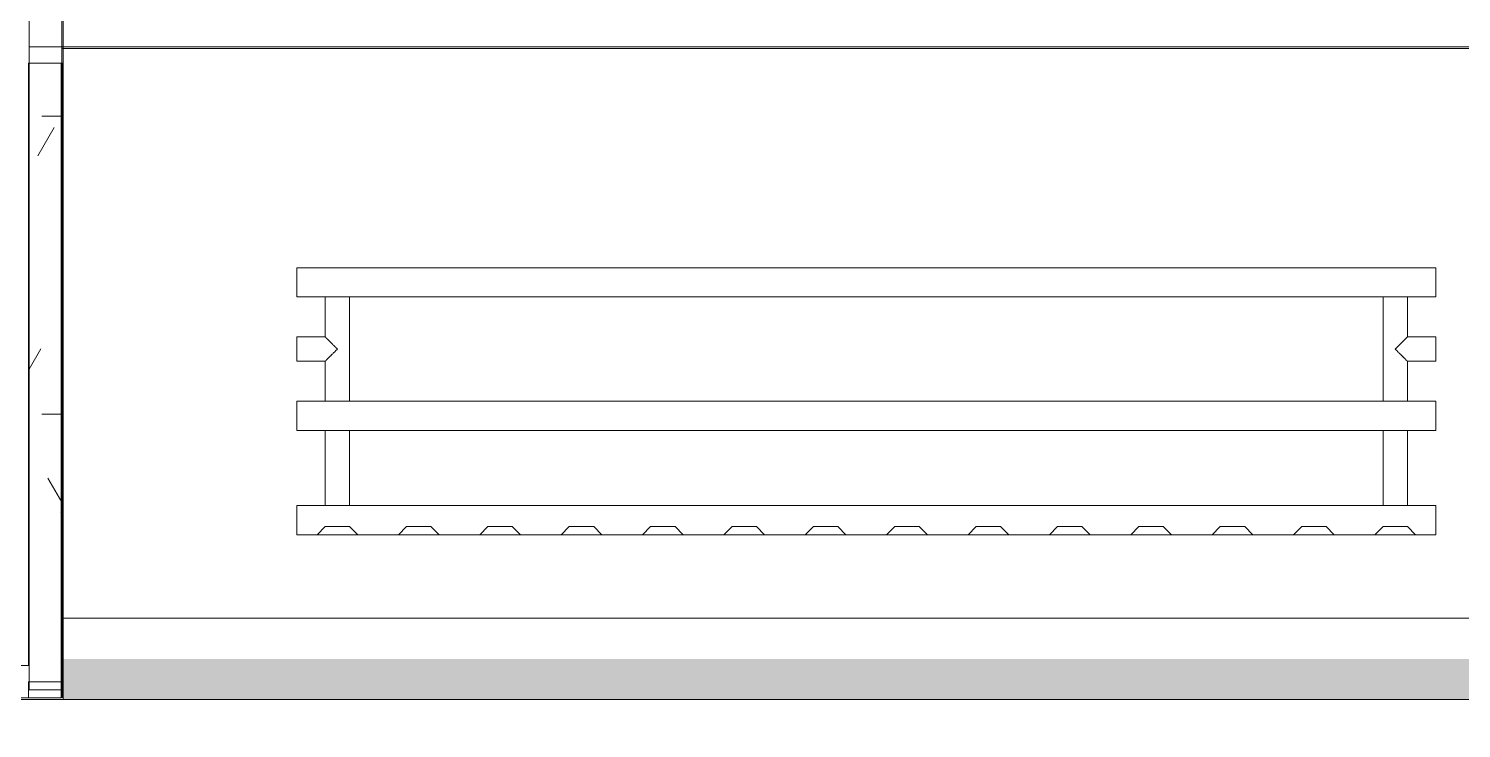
# Model space of a CAD drawing. Header units: millimetres. Extents: x -164500 to 426394, y -23753 to 102118.
# Drawn here: x 197532 to 198412, y 101001 to 101430 of the extents above; entities that cross this region are included whole.
import ezdxf

# ---------------------------------------------------------------- set-up
doc = ezdxf.new("R2010")
doc.units = ezdxf.units.MM
doc.layers.add('A-AREA-PATT-2', color=7, linetype='Continuous', lineweight=5, true_color=0xcde0ef, transparency=1)
doc.layers.add('A-FLOR-1', color=7, linetype='Continuous', lineweight=9, true_color=0xeef6ff, transparency=0.5)
for name, color, linetype, lineweight, true_color in [('A-WALL-1', 9, 'Continuous', 5, 0x808080), ('A-WALL-FNSH-1', 9, 'Continuous', 5, 0x808080), ('M-EQPM-1', 7, 'Continuous', 9, 0xb2b2b2)]:
    doc.layers.add(name, color=color, linetype=linetype, lineweight=lineweight, true_color=true_color)
doc.layers.add('I-WALL', color=7, linetype='Continuous', lineweight=5)

# ---------------------------------------------------------------- blocks, each defined once
blk = doc.blocks.new('radiator_prado_classic_z_tip_30_po exemplyaru - Classic Z Тип 30-500-V454-Объем проектирования 2 этажа')
at = {"layer": 'M-EQPM-1'}
for p, q in [((0, 228), (0, 210)), ((700, 228), (0, 228)), ((0, 210), (0, 228)), ((0, 228), (12.5, 228)), ((12.5, 228), (37.5, 228)), ((37.5, 228), (12.5, 228)), ((12.5, 228), (37.5, 228)), ((12.5, 228), (17.5, 223)), ((12.5, 228), (17.5, 223)), ((32.5, 223), (17.5, 223)), ((17.5, 223), (32.5, 223)), ((32.5, 223), (37.5, 228)), ((37.5, 228), (32.5, 223)), ((37.5, 228), (62.5, 228)), ((62.5, 228), (87.5, 228)), ((87.5, 228), (62.5, 228)), ((62.5, 228), (87.5, 228)), ((62.5, 228), (67.5, 223)), ((62.5, 228), (67.5, 223)), ((82.5, 223), (67.5, 223)), ((67.5, 223), (82.5, 223)), ((82.5, 223), (87.5, 228)), ((87.5, 228), (82.5, 223)), ((87.5, 228), (112.5, 228)), ((112.5, 228), (137.5, 228)), ((137.5, 228), (112.5, 228)), ((112.5, 228), (137.5, 228)), ((112.5, 228), (117.5, 223)), ((112.5, 228), (117.5, 223)), ((132.5, 223), (117.5, 223)), ((117.5, 223), (132.5, 223)), ((132.5, 223), (137.5, 228)), ((137.5, 228), (132.5, 223)), ((137.5, 228), (162.5, 228)), ((162.5, 228), (187.5, 228)), ((187.5, 228), (162.5, 228)), ((162.5, 228), (187.5, 228)), ((162.5, 228), (167.5, 223)), ((162.5, 228), (167.5, 223)), ((182.5, 223), (167.5, 223)), ((167.5, 223), (182.5, 223)), ((182.5, 223), (187.5, 228)), ((187.5, 228), (182.5, 223)), ((187.5, 228), (212.5, 228)), ((212.5, 228), (237.5, 228)), ((237.5, 228), (212.5, 228)), ((212.5, 228), (237.5, 228)), ((212.5, 228), (217.5, 223)), ((212.5, 228), (217.5, 223)), ((232.5, 223), (217.5, 223)), ((217.5, 223), (232.5, 223)), ((232.5, 223), (237.5, 228)), ((237.5, 228), (232.5, 223)), ((237.5, 228), (262.5, 228)), ((262.5, 228), (287.5, 228)), ((287.5, 228), (262.5, 228)), ((262.5, 228), (287.5, 228)), ((262.5, 228), (267.5, 223)), ((262.5, 228), (267.5, 223)), ((282.5, 223), (267.5, 223)), ((267.5, 223), (282.5, 223)), ((282.5, 223), (287.5, 228)), ((287.5, 228), (282.5, 223)), ((287.5, 228), (312.5, 228)), ((312.5, 228), (337.5, 228)), ((337.5, 228), (312.5, 228)), ((312.5, 228), (337.5, 228)), ((312.5, 228), (317.5, 223)), ((312.5, 228), (317.5, 223)), ((332.5, 223), (317.5, 223)), ((317.5, 223), (332.5, 223)), ((332.5, 223), (337.5, 228)), ((337.5, 228), (332.5, 223)), ((337.5, 228), (362.5, 228)), ((362.5, 228), (387.5, 228)), ((387.5, 228), (362.5, 228)), ((362.5, 228), (387.5, 228)), ((362.5, 228), (367.5, 223)), ((362.5, 228), (367.5, 223)), ((382.5, 223), (367.5, 223)), ((367.5, 223), (382.5, 223)), ((382.5, 223), (387.5, 228)), ((387.5, 228), (382.5, 223)), ((387.5, 228), (412.5, 228)), ((412.5, 228), (437.5, 228)), ((437.5, 228), (412.5, 228)), ((412.5, 228), (437.5, 228)), ((412.5, 228), (417.5, 223)), ((412.5, 228), (417.5, 223)), ((432.5, 223), (417.5, 223)), ((417.5, 223), (432.5, 223)), ((432.5, 223), (437.5, 228)), ((437.5, 228), (432.5, 223)), ((437.5, 228), (462.5, 228)), ((462.5, 228), (487.5, 228)), ((487.5, 228), (462.5, 228)), ((462.5, 228), (487.5, 228)), ((462.5, 228), (467.5, 223)), ((462.5, 228), (467.5, 223)), ((482.5, 223), (467.5, 223)), ((467.5, 223), (482.5, 223)), ((482.5, 223), (487.5, 228)), ((487.5, 228), (482.5, 223)), ((487.5, 228), (512.5, 228)), ((512.5, 228), (537.5, 228)), ((537.5, 228), (512.5, 228)), ((512.5, 228), (537.5, 228)), ((512.5, 228), (517.5, 223)), ((512.5, 228), (517.5, 223)), ((532.5, 223), (517.5, 223)), ((517.5, 223), (532.5, 223)), ((532.5, 223), (537.5, 228)), ((537.5, 228), (532.5, 223)), ((537.5, 228), (562.5, 228)), ((562.5, 228), (587.5, 228)), ((587.5, 228), (562.5, 228)), ((562.5, 228), (587.5, 228)), ((562.5, 228), (567.5, 223)), ((562.5, 228), (567.5, 223)), ((582.5, 223), (567.5, 223)), ((567.5, 223), (582.5, 223)), ((582.5, 223), (587.5, 228)), ((587.5, 228), (582.5, 223)), ((587.5, 228), (612.5, 228)), ((612.5, 228), (637.5, 228)), ((637.5, 228), (612.5, 228)), ((612.5, 228), (637.5, 228)), ((612.5, 228), (617.5, 223)), ((617.5, 223), (612.5, 228)), ((632.5, 223), (617.5, 223)), ((617.5, 223), (632.5, 223)), ((632.5, 223), (637.5, 228)), ((637.5, 228), (632.5, 223)), ((637.5, 228), (662.5, 228)), ((662.5, 228), (687.5, 228)), ((687.5, 228), (662.5, 228)), ((662.5, 228), (687.5, 228)), ((662.5, 228), (667.5, 223)), ((662.5, 228), (667.5, 223)), ((682.5, 223), (667.5, 223)), ((667.5, 223), (682.5, 223)), ((682.5, 223), (687.5, 228)), ((687.5, 228), (682.5, 223)), ((687.5, 228), (700, 228)), ((700, 210), (700, 228)), ((700, 228), (700, 210)), ((0, 210), (700, 210)), ((17.76, 210), (0, 210)), ((17.5, 210), (17.5, 164)), ((17.5, 210), (17.5, 164)), ((17.76, 210), (17.5, 210)), ((17.5, 210), (17.76, 210)), ((17.76, 210), (17.5, 210)), ((17.5, 210), (23.06, 210)), ((31.5, 210), (17.76, 210)), ((17.76, 210), (32.24, 210)), ((32.24, 210), (17.76, 210)), ((23.06, 210), (32.5, 210)), ((32.24, 210), (31.5, 210)), ((32.5, 210), (32.24, 210)), ((32.24, 210), (32.5, 210)), ((32.5, 210), (32.24, 210)), ((667.76, 210), (32.24, 210)), ((32.5, 164), (32.5, 210)), ((32.5, 164), (32.5, 210)), ((667.5, 210), (667.5, 164)), ((667.5, 210), (667.5, 164)), ((667.76, 210), (667.5, 210)), ((667.5, 210), (676.94, 210)), ((667.76, 210), (667.5, 210)), ((667.5, 210), (667.76, 210)), ((682.24, 210), (667.76, 210)), ((682.24, 210), (667.76, 210)), ((667.76, 210), (682.24, 210)), ((676.94, 210), (682.5, 210)), ((682.5, 210), (682.24, 210)), ((682.5, 210), (682.24, 210)), ((682.24, 210), (682.5, 210)), ((700, 210), (682.24, 210)), ((682.5, 164), (682.5, 210)), ((682.5, 164), (682.5, 210)), ((700, 164), (0, 164)), ((0, 164), (0, 146)), ((0, 146), (0, 164)), ((0, 164), (17.76, 164)), ((17.76, 164), (17.5, 164)), ((17.5, 164), (17.76, 164)), ((17.76, 164), (17.5, 164)), ((17.5, 164), (26.94, 164)), ((25, 164), (17.76, 164)), ((17.76, 164), (32.24, 164)), ((32.24, 164), (17.76, 164)), ((26.94, 164), (25, 164)), ((28.75, 164), (26.94, 164)), ((26.94, 164), (32.5, 164)), ((31.5, 164), (28.75, 164)), ((32.24, 164), (31.5, 164)), ((32.5, 164), (32.24, 164)), ((32.24, 164), (32.5, 164)), ((32.5, 164), (32.24, 164)), ((32.24, 164), (667.76, 164)), ((667.76, 164), (667.5, 164)), ((667.5, 164), (682.5, 164)), ((667.76, 164), (667.5, 164)), ((667.5, 164), (667.76, 164)), ((682.24, 164), (667.76, 164)), ((682.24, 164), (667.76, 164)), ((667.76, 164), (682.24, 164)), ((682.5, 164), (682.24, 164)), ((682.5, 164), (682.24, 164)), ((682.24, 164), (682.5, 164)), ((682.24, 164), (700, 164)), ((700, 146), (700, 164)), ((700, 164), (700, 146)), ((0, 146), (700, 146)), ((18.5, 146), (0, 146)), ((17.5, 146), (17.5, 121.5)), ((17.5, 146), (17.5, 121.5)), ((17.5, 146), (18.5, 146)), ((17.76, 146), (17.5, 146)), ((17.5, 146), (18.5, 146)), ((17.76, 146), (17.5, 146)), ((18.5, 146), (17.76, 146)), ((32.24, 146), (17.76, 146)), ((18.5, 146), (32.24, 146)), ((32.24, 146), (18.5, 146)), ((18.5, 146), (32.24, 146)), ((32.24, 146), (32.5, 146)), ((32.5, 146), (32.24, 146)), ((32.24, 146), (32.5, 146)), ((32.5, 146), (32.24, 146)), ((667.76, 146), (32.24, 146)), ((32.5, 82), (32.5, 146)), ((32.5, 82), (32.5, 146)), ((667.5, 146), (667.5, 82)), ((667.5, 146), (667.5, 82)), ((667.5, 146), (667.76, 146)), ((682.24, 146), (667.5, 146)), ((667.5, 146), (667.76, 146)), ((667.76, 146), (667.5, 146)), ((667.76, 146), (681.5, 146)), ((667.76, 146), (681.5, 146)), ((681.5, 146), (667.76, 146)), ((681.5, 146), (682.5, 146)), ((681.5, 146), (682.5, 146)), ((682.5, 146), (681.5, 146)), ((700, 146), (681.5, 146)), ((682.5, 146), (682.24, 146)), ((682.5, 121.5), (682.5, 146)), ((682.5, 121.5), (682.5, 146)), ((17.5, 121.5), (0, 121.5)), ((17.5, 121.5), (0, 121.5)), ((0, 121.5), (0, 120.5)), ((0, 106.5), (0, 121.5)), ((0, 120.5), (0, 108.7)), ((0, 120.5), (0, 119.3)), ((0, 114), (0, 120.5)), ((0, 120.5), (0, 120.5)), ((0, 119.3), (0, 117.75)), ((0, 117.75), (0, 114)), ((700, 121.5), (682.5, 121.5)), ((700, 121.5), (682.5, 121.5)), ((700, 121.5), (700, 106.5)), ((700, 120.5), (700, 121.5)), ((700, 121.5), (700, 120.5)), ((700, 120.5), (700, 121.5)), ((700, 107.5), (700, 120.5)), ((700, 120.5), (700, 107.5)), ((700, 107.5), (700, 120.5)), ((0, 114), (0, 110.25)), ((0, 107.51), (0, 114)), ((0, 110.25), (0, 108.7)), ((0, 108.7), (0, 107.5)), ((0, 108.7), (0, 107.51)), ((0, 107.51), (0, 107.51)), ((0, 107.5), (0, 106.5)), ((0, 106.5), (17.5, 106.5)), ((0, 106.5), (17.5, 106.5)), ((17.5, 106.5), (17.5, 82)), ((17.5, 106.5), (17.5, 82)), ((682.5, 82), (682.5, 106.5)), ((682.5, 106.5), (700, 106.5)), ((682.5, 82), (682.5, 106.5)), ((682.5, 106.5), (700, 106.5)), ((700, 106.5), (700, 107.5)), ((700, 107.5), (700, 106.5)), ((700, 106.5), (700, 107.5)), ((700, 82), (0, 82)), ((0, 82), (0, 64)), ((0, 64), (0, 82)), ((0, 82), (18.5, 82)), ((18.5, 82), (17.5, 82)), ((17.5, 82), (18.5, 82)), ((18.5, 82), (17.5, 82)), ((17.5, 82), (21.25, 82)), ((32.24, 82), (18.5, 82)), ((18.5, 82), (32.24, 82)), ((32.24, 82), (18.5, 82)), ((21.25, 82), (32.5, 82)), ((32.5, 82), (32.24, 82)), ((32.24, 82), (32.5, 82)), ((32.5, 82), (32.24, 82)), ((32.24, 82), (667.76, 82)), ((667.76, 82), (667.5, 82)), ((667.5, 82), (682.5, 82)), ((667.76, 82), (667.5, 82)), ((667.5, 82), (667.76, 82)), ((681.5, 82), (667.76, 82)), ((681.5, 82), (667.76, 82)), ((667.76, 82), (681.5, 82)), ((682.5, 82), (681.5, 82)), ((682.5, 82), (681.5, 82)), ((681.5, 82), (682.5, 82)), ((681.5, 82), (700, 82)), ((700, 64), (700, 82)), ((700, 82), (700, 64)), ((700, 64), (0, 64)), ((0, 64), (700, 64))]:
    blk.add_line(p, q, dxfattribs=at)
for points, knots in [([(18.51, 120.49), (18.43, 120.57), (18.29, 120.71), (18.09, 120.91), (17.91, 121.09), (17.77, 121.23), (17.65, 121.34), (17.54, 121.46), (17.5, 121.49), (17.5, 121.5)], [0.7142857, 0.7142857, 0.7142857, 0.7142857, 0.75, 0.7857143, 0.8214286, 0.8571429, 0.8928571, 0.9285714, 1, 1, 1, 1]), ([(17.5, 121.5), (17.5, 121.49), (17.54, 121.46), (17.65, 121.34), (17.77, 121.23), (17.91, 121.09), (18.09, 120.91), (18.29, 120.71), (18.43, 120.57), (18.51, 120.49)], [0, 0, 0, 0, 0.0714286, 0.1071429, 0.1428571, 0.1785714, 0.2142857, 0.25, 0.2857143, 0.2857143, 0.2857143, 0.2857143]), ([(17.5, 121.5), (17.51, 121.5), (17.55, 121.46), (17.66, 121.35), (17.77, 121.23), (17.91, 121.09), (18.09, 120.91), (18.29, 120.71), (18.43, 120.57), (18.51, 120.49)], [0, 0, 0, 0, 0.0714286, 0.1071429, 0.1428571, 0.1785714, 0.2142857, 0.25, 0.2857143, 0.2857143, 0.2857143, 0.2857143]), ([(25, 114), (24.52, 114.48), (23.56, 115.45), (22.37, 116.63), (21.57, 117.43), (21.12, 117.87), (20.8, 118.21), (20.47, 118.53), (20.16, 118.84), (19.85, 119.15), (19.56, 119.44), (19.27, 119.73), (19, 120), (18.74, 120.26), (18.51, 120.49), (18.29, 120.71), (18.09, 120.91), (17.91, 121.09), (17.77, 121.23), (17.66, 121.35), (17.55, 121.46), (17.51, 121.5), (17.5, 121.5)], [0, 0, 0, 0, 0.142857, 0.285714, 0.357143, 0.392857, 0.428571, 0.464286, 0.5, 0.535714, 0.571429, 0.607143, 0.642857, 0.678571, 0.714286, 0.75, 0.785714, 0.821429, 0.857143, 0.892857, 0.928571, 1, 1, 1, 1]), ([(22.15, 116.85), (21.92, 117.09), (21.57, 117.43), (21.13, 117.88), (20.8, 118.21), (20.47, 118.53), (20.16, 118.84), (19.85, 119.15), (19.65, 119.35), (19.56, 119.44)], [0.2857143, 0.2857143, 0.2857143, 0.2857143, 0.3571429, 0.3928571, 0.4285714, 0.4642857, 0.5, 0.5357143, 0.5714286, 0.5714286, 0.5714286, 0.5714286]), ([(19.56, 119.44), (19.65, 119.35), (19.85, 119.15), (20.26, 118.74), (20.68, 118.31), (21.13, 117.88), (21.57, 117.43), (21.92, 117.09), (22.15, 116.85)], [0.4285714, 0.4285714, 0.4285714, 0.4285714, 0.4642857, 0.5, 0.5714286, 0.6071429, 0.6428571, 0.7142857, 0.7142857, 0.7142857, 0.7142857]), ([(19.56, 119.44), (19.65, 119.35), (19.85, 119.15), (20.26, 118.74), (20.69, 118.32), (21.12, 117.87), (21.57, 117.43), (21.92, 117.08), (22.15, 116.85)], [0.4285714, 0.4285714, 0.4285714, 0.4285714, 0.4642857, 0.5, 0.5714286, 0.6071429, 0.6428571, 0.7142857, 0.7142857, 0.7142857, 0.7142857]), ([(675, 114), (675.48, 114.48), (676.45, 115.44), (677.63, 116.63), (678.43, 117.43), (678.87, 117.88), (679.2, 118.2), (679.53, 118.53), (679.84, 118.84), (680.15, 119.15), (680.44, 119.44), (680.73, 119.73), (681, 120), (681.26, 120.26), (681.49, 120.49), (681.71, 120.71), (681.91, 120.91), (682.09, 121.09), (682.23, 121.23), (682.35, 121.34), (682.46, 121.45), (682.5, 121.49), (682.5, 121.5)], [0, 0, 0, 0, 0.142857, 0.285714, 0.357143, 0.392857, 0.428571, 0.464286, 0.5, 0.535714, 0.571429, 0.607143, 0.642857, 0.678571, 0.714286, 0.75, 0.785714, 0.821429, 0.857143, 0.892857, 0.928571, 1, 1, 1, 1]), ([(680.44, 119.44), (680.35, 119.35), (680.15, 119.15), (679.74, 118.74), (679.32, 118.31), (678.87, 117.88), (678.43, 117.43), (678.08, 117.08), (677.85, 116.85)], [0.4285714, 0.4285714, 0.4285714, 0.4285714, 0.4642857, 0.5, 0.5714286, 0.6071429, 0.6428571, 0.7142857, 0.7142857, 0.7142857, 0.7142857]), ([(677.85, 116.85), (678.08, 117.08), (678.43, 117.43), (678.87, 117.88), (679.2, 118.2), (679.53, 118.53), (679.84, 118.84), (680.15, 119.15), (680.35, 119.35), (680.44, 119.44)], [0.2857143, 0.2857143, 0.2857143, 0.2857143, 0.3571429, 0.3928571, 0.4285714, 0.4642857, 0.5, 0.5357143, 0.5714286, 0.5714286, 0.5714286, 0.5714286]), ([(679.2, 118.2), (679.09, 118.1), (678.87, 117.88), (678.43, 117.43), (678.08, 117.08), (677.85, 116.85)], [0.5714286, 0.5714286, 0.5714286, 0.5714286, 0.6071429, 0.6428571, 0.7142857, 0.7142857, 0.7142857, 0.7142857]), ([(680.44, 119.44), (680.35, 119.35), (680.15, 119.15), (679.74, 118.74), (679.42, 118.42), (679.2, 118.2)], [0.4285714, 0.4285714, 0.4285714, 0.4285714, 0.4642857, 0.5, 0.5714286, 0.5714286, 0.5714286, 0.5714286]), ([(682.5, 121.5), (682.5, 121.49), (682.46, 121.45), (682.35, 121.34), (682.23, 121.23), (682.09, 121.09), (681.91, 120.91), (681.71, 120.71), (681.57, 120.57), (681.49, 120.49)], [0, 0, 0, 0, 0.0714286, 0.1071429, 0.1428571, 0.1785714, 0.2142857, 0.25, 0.2857143, 0.2857143, 0.2857143, 0.2857143]), ([(682.5, 121.5), (682.5, 121.49), (682.46, 121.45), (682.35, 121.34), (682.23, 121.23), (682.09, 121.09), (681.91, 120.91), (681.71, 120.71), (681.57, 120.57), (681.49, 120.49)], [0, 0, 0, 0, 0.0714286, 0.1071429, 0.1428571, 0.1785714, 0.2142857, 0.25, 0.2857143, 0.2857143, 0.2857143, 0.2857143]), ([(681.49, 120.49), (681.57, 120.57), (681.71, 120.71), (681.91, 120.91), (682.09, 121.09), (682.23, 121.23), (682.35, 121.34), (682.46, 121.45), (682.5, 121.49), (682.5, 121.5)], [0.7142857, 0.7142857, 0.7142857, 0.7142857, 0.75, 0.7857143, 0.8214286, 0.8571429, 0.8928571, 0.9285714, 1, 1, 1, 1]), ([(17.5, 106.5), (17.51, 106.5), (17.55, 106.54), (17.66, 106.65), (17.77, 106.77), (17.91, 106.91), (18.09, 107.09), (18.29, 107.29), (18.51, 107.51), (18.74, 107.74), (19, 108), (19.27, 108.27), (19.56, 108.56), (19.85, 108.85), (20.26, 109.26), (20.69, 109.68), (21.12, 110.13), (21.57, 110.57), (22.37, 111.37), (23.56, 112.55), (24.52, 113.52), (25, 114)], [0, 0, 0, 0, 0.071429, 0.107143, 0.142857, 0.178571, 0.214286, 0.25, 0.285714, 0.321429, 0.357143, 0.392857, 0.428571, 0.464286, 0.5, 0.571429, 0.607143, 0.642857, 0.714286, 0.857143, 1, 1, 1, 1]), ([(17.5, 106.5), (17.5, 106.51), (17.54, 106.55), (17.65, 106.66), (17.77, 106.77), (17.91, 106.91), (18.09, 107.09), (18.29, 107.29), (18.43, 107.43), (18.51, 107.51)], [0, 0, 0, 0, 0.0714286, 0.1071429, 0.1428571, 0.1785714, 0.2142857, 0.25, 0.2857143, 0.2857143, 0.2857143, 0.2857143]), ([(18.51, 107.51), (18.43, 107.43), (18.29, 107.29), (18.09, 107.09), (17.91, 106.91), (17.77, 106.77), (17.65, 106.66), (17.54, 106.55), (17.5, 106.51), (17.5, 106.5)], [0.7142857, 0.7142857, 0.7142857, 0.7142857, 0.75, 0.7857143, 0.8214286, 0.8571429, 0.8928571, 0.9285714, 1, 1, 1, 1]), ([(18.51, 107.51), (18.43, 107.43), (18.29, 107.29), (18.09, 107.09), (17.91, 106.91), (17.77, 106.77), (17.66, 106.65), (17.55, 106.54), (17.51, 106.5), (17.5, 106.5)], [0.7142857, 0.7142857, 0.7142857, 0.7142857, 0.75, 0.7857143, 0.8214286, 0.8571429, 0.8928571, 0.9285714, 1, 1, 1, 1]), ([(19.56, 108.56), (19.65, 108.65), (19.85, 108.85), (20.26, 109.26), (20.68, 109.69), (21.13, 110.12), (21.57, 110.57), (21.92, 110.92), (22.15, 111.15)], [0.4285714, 0.4285714, 0.4285714, 0.4285714, 0.4642857, 0.5, 0.5714286, 0.6071429, 0.6428571, 0.7142857, 0.7142857, 0.7142857, 0.7142857]), ([(22.15, 111.15), (21.92, 110.92), (21.57, 110.57), (21.13, 110.12), (20.8, 109.8), (20.47, 109.47), (20.16, 109.16), (19.85, 108.85), (19.65, 108.65), (19.56, 108.56)], [0.2857143, 0.2857143, 0.2857143, 0.2857143, 0.3571429, 0.3928571, 0.4285714, 0.4642857, 0.5, 0.5357143, 0.5714286, 0.5714286, 0.5714286, 0.5714286]), ([(22.15, 111.15), (21.92, 110.92), (21.57, 110.57), (21.12, 110.13), (20.8, 109.79), (20.47, 109.47), (20.16, 109.16), (19.85, 108.85), (19.65, 108.65), (19.56, 108.56)], [0.2857143, 0.2857143, 0.2857143, 0.2857143, 0.3571429, 0.3928571, 0.4285714, 0.4642857, 0.5, 0.5357143, 0.5714286, 0.5714286, 0.5714286, 0.5714286]), ([(682.5, 106.5), (682.5, 106.51), (682.46, 106.55), (682.35, 106.66), (682.23, 106.77), (682.09, 106.91), (681.91, 107.09), (681.71, 107.29), (681.49, 107.51), (681.26, 107.74), (681, 108), (680.73, 108.27), (680.44, 108.56), (680.15, 108.85), (679.74, 109.26), (679.32, 109.69), (678.87, 110.12), (678.43, 110.57), (677.63, 111.37), (676.45, 112.56), (675.48, 113.52), (675, 114)], [0, 0, 0, 0, 0.071429, 0.107143, 0.142857, 0.178571, 0.214286, 0.25, 0.285714, 0.321429, 0.357143, 0.392857, 0.428571, 0.464286, 0.5, 0.571429, 0.607143, 0.642857, 0.714286, 0.857143, 1, 1, 1, 1]), ([(677.85, 111.15), (678.08, 110.92), (678.43, 110.57), (678.87, 110.12), (679.2, 109.8), (679.53, 109.47), (679.84, 109.16), (680.15, 108.85), (680.35, 108.65), (680.44, 108.56)], [0.2857143, 0.2857143, 0.2857143, 0.2857143, 0.3571429, 0.3928571, 0.4285714, 0.4642857, 0.5, 0.5357143, 0.5714286, 0.5714286, 0.5714286, 0.5714286]), ([(677.85, 111.15), (678.08, 110.92), (678.43, 110.57), (678.87, 110.12), (679.09, 109.9), (679.2, 109.8)], [0.2857143, 0.2857143, 0.2857143, 0.2857143, 0.3571429, 0.3928571, 0.4285714, 0.4285714, 0.4285714, 0.4285714]), ([(680.44, 108.56), (680.35, 108.65), (680.15, 108.85), (679.74, 109.26), (679.32, 109.69), (678.87, 110.12), (678.43, 110.57), (678.08, 110.92), (677.85, 111.15)], [0.4285714, 0.4285714, 0.4285714, 0.4285714, 0.4642857, 0.5, 0.5714286, 0.6071429, 0.6428571, 0.7142857, 0.7142857, 0.7142857, 0.7142857]), ([(681.49, 107.51), (681.57, 107.43), (681.71, 107.29), (681.91, 107.09), (682.09, 106.91), (682.23, 106.77), (682.35, 106.66), (682.46, 106.55), (682.5, 106.51), (682.5, 106.5)], [0.7142857, 0.7142857, 0.7142857, 0.7142857, 0.75, 0.7857143, 0.8214286, 0.8571429, 0.8928571, 0.9285714, 1, 1, 1, 1]), ([(681.49, 107.51), (681.57, 107.43), (681.71, 107.29), (681.91, 107.09), (682.09, 106.91), (682.23, 106.77), (682.35, 106.66), (682.46, 106.55), (682.5, 106.51), (682.5, 106.5)], [0.7142857, 0.7142857, 0.7142857, 0.7142857, 0.75, 0.7857143, 0.8214286, 0.8571429, 0.8928571, 0.9285714, 1, 1, 1, 1]), ([(682.5, 106.5), (682.5, 106.51), (682.46, 106.55), (682.35, 106.66), (682.23, 106.77), (682.09, 106.91), (681.91, 107.09), (681.71, 107.29), (681.57, 107.43), (681.49, 107.51)], [0, 0, 0, 0, 0.0714286, 0.1071429, 0.1428571, 0.1785714, 0.2142857, 0.25, 0.2857143, 0.2857143, 0.2857143, 0.2857143])]:
    blk.add_open_spline(points, degree=3, knots=knots, dxfattribs=at)
for points in [[(19.56, 119.44), (19.46, 119.54), (19.27, 119.73), (19, 120), (18.74, 120.26), (18.59, 120.42), (18.51, 120.49)], [(18.51, 120.49), (18.59, 120.42), (18.74, 120.26), (19, 120), (19.27, 119.73), (19.46, 119.54), (19.56, 119.44)], [(18.51, 120.49), (18.58, 120.41), (18.74, 120.26), (19, 120), (19.27, 119.73), (19.46, 119.54), (19.56, 119.44)], [(25, 114), (24.52, 114.49), (23.55, 115.44), (22.61, 116.39), (22.15, 116.85)], [(22.15, 116.85), (22.61, 116.39), (23.55, 115.44), (24.52, 114.49), (25, 114)], [(22.15, 116.85), (22.61, 116.39), (23.56, 115.45), (24.52, 114.48), (25, 114)], [(677.85, 116.85), (677.39, 116.39), (676.45, 115.44), (675.48, 114.48), (675, 114)], [(677.85, 116.85), (677.39, 116.39), (676.45, 115.44), (675.48, 114.48), (675, 114)], [(675, 114), (675.48, 114.48), (676.45, 115.44), (677.39, 116.39), (677.85, 116.85)], [(681.49, 120.49), (681.41, 120.42), (681.26, 120.26), (681, 120), (680.73, 119.73), (680.54, 119.54), (680.44, 119.44)], [(681.49, 120.49), (681.41, 120.42), (681.26, 120.26), (681, 120), (680.73, 119.73), (680.54, 119.54), (680.44, 119.44)], [(680.44, 119.44), (680.54, 119.54), (680.73, 119.73), (681, 120), (681.26, 120.26), (681.41, 120.42), (681.49, 120.49)], [(18.51, 107.51), (18.59, 107.58), (18.74, 107.74), (19, 108), (19.27, 108.27), (19.46, 108.46), (19.56, 108.56)], [(19.56, 108.56), (19.46, 108.46), (19.27, 108.27), (19, 108), (18.74, 107.74), (18.59, 107.58), (18.51, 107.51)], [(19.56, 108.56), (19.46, 108.46), (19.27, 108.27), (19, 108), (18.74, 107.74), (18.58, 107.59), (18.51, 107.51)], [(22.15, 111.15), (22.61, 111.61), (23.55, 112.56), (24.52, 113.52), (25, 114)], [(25, 114), (24.52, 113.52), (23.55, 112.56), (22.61, 111.61), (22.15, 111.15)], [(25, 114), (24.52, 113.52), (23.56, 112.55), (22.61, 111.61), (22.15, 111.15)], [(675, 114), (675.48, 113.52), (676.45, 112.56), (677.39, 111.61), (677.85, 111.15)], [(675, 114), (675.48, 113.52), (676.45, 112.56), (677.39, 111.61), (677.85, 111.15)], [(677.85, 111.15), (677.39, 111.61), (676.45, 112.56), (675.48, 113.52), (675, 114)], [(679.2, 109.8), (679.31, 109.69), (679.53, 109.47), (679.84, 109.16), (680.15, 108.85), (680.35, 108.65), (680.44, 108.56)], [(680.44, 108.56), (680.54, 108.46), (680.73, 108.27), (681, 108), (681.26, 107.74), (681.41, 107.58), (681.49, 107.51)], [(680.44, 108.56), (680.54, 108.46), (680.73, 108.27), (681, 108), (681.26, 107.74), (681.41, 107.58), (681.49, 107.51)], [(681.49, 107.51), (681.41, 107.58), (681.26, 107.74), (681, 108), (680.73, 108.27), (680.54, 108.46), (680.44, 108.56)]]:
    blk.add_open_spline(points, degree=3, dxfattribs=at)
blk = doc.blocks.new('2floor')
at = {"layer": 'A-AREA-PATT-2'}
h = blk.add_hatch(color=256, dxfattribs=at)
h.paths.add_polyline_path([(209567.56, 26479), (214911.62, 26480), (214911.62, 26504), (209553.12, 26504), (209553.47, 26479), (209561.97, 26479)])
h.paths.add_polyline_path([(205726.69, 26479), (208911.62, 26480.48), (208911.12, 26504), (203552.62, 26504), (203551.65, 26479.5), (205721.22, 26479)])
h.paths.add_polyline_path([(197553.41, 26479), (202911.12, 26479.5), (202911.12, 26504), (197553.41, 26504), (197553.41, 26479.5)])
h.paths.add_polyline_path([(194055.1, 26480), (196911.62, 26480), (196911.62, 26505), (191553.12, 26505), (191553.12, 26480), (193693.74, 26480)])
at = {"layer": 'A-FLOR-1'}
h = blk.add_hatch(color=256, dxfattribs=at)
h.paths.add_polyline_path([(187812.12, 100), (187822.12, 100), (187822.12, 120), (187987.12, 120), (187987.12, 725), (187532.12, 725), (187532.12, 410), (187312.12, 410), (187312.12, 7700), (187262.12, 7700), (187262.12, 100), (187312.12, 100), (187312.12, 400), (187812.12, 400), (187812.12, 120)])
h.paths.add_polyline_path([(217543.97, 120), (217837.12, 120), (217837.12, 3760), (217237.12, 3760), (217237.12, 120)])
h.paths.add_polyline_path([(196682.12, 120), (196821.21, 120), (196821.21, 730), (196402.12, 730), (196402.12, 400), (196682.12, 400)])
h.paths.add_polyline_path([(210387.12, 120), (210387.12, 400), (210182.12, 400), (210182.12, 120), (210316.63, 120)])
h.paths.add_polyline_path([(205932.12, 120), (205952.12, 120), (205952.12, 130), (205932.12, 130)])
h.paths.add_polyline_path([(188082.12, 120), (188082.12, 121), (188062.12, 120)])
h.paths.add_polyline_path([(192182.12, 120), (192387.12, 120), (192387.12, 400), (192182.12, 400), (192182.12, 359)])
h.paths.add_polyline_path([(205857.12, 120), (205857.12, 400), (205682.12, 400), (205682.12, 120)])
h.paths.add_polyline_path([(192482.12, 120), (192482.12, 121), (192462.12, 120)])
h.paths.add_polyline_path([(201552.12, 120), (201552.12, 130), (201532.12, 130), (201532.12, 120)])
h.paths.add_polyline_path([(201182.12, 120), (201457.12, 120), (201457.12, 400), (201182.12, 400), (201182.12, 345)])
h.paths.add_polyline_path([(171282.12, 120), (171407.12, 120.91), (171407.12, 425), (171282.12, 425)])
h.paths.add_polyline_path([(174932.12, 120), (175107.12, 120), (175107.12, 425), (174932.12, 425), (174932.12, 140)])
h.paths.add_polyline_path([(165432.12, 120), (165432.12, 425), (164957.12, 425), (164957.12, 140), (165282.12, 140), (165282.12, 120)])
h.paths.add_polyline_path([(156432.12, 120), (156432.12, 425), (155657.12, 425), (155657.12, 120), (156111.55, 120)])
h.paths.add_polyline_path([(220407.12, 140), (220612.12, 140), (220611.9, 440.5), (220407.12, 440.5), (220407.12, 308.46)])
h.paths.add_polyline_path([(215826.8, 140), (215832.12, 140), (215832.12, 151), (215821.12, 150.13), (215821.12, 140), (215826.62, 140)])
h.paths.add_polyline_path([(214857.12, 140), (214857.12, 440.5), (214422.12, 440.5), (214422.12, 420), (214702.12, 420), (214702.12, 140)])
h.paths.add_polyline_path([(160507.12, 140), (160912.12, 140), (160912.12, 425), (160507.12, 425)])
h.paths.add_polyline_path([(215837.12, 151), (217126.12, 151), (217126.12, 245), (215837.12, 245), (215837.12, 159.31)])
h.paths.add_polyline_path([(217543.97, 405), (217347.12, 405), (217347.12, 905), (217747.12, 905), (217747.12, 405)])
h.paths.add_polyline_path([(184241.12, 500), (184242.12, 500), (184241.12, 520)])
h.paths.add_polyline_path([(220612.12, 515.5), (220612.12, 521), (220601.12, 521), (220599.62, 526.73), (220599.62, 526.5), (220601.12, 515.5), (220612.11, 515.5)])
h.paths.add_polyline_path([(196916.21, 800), (196916.08, 820), (196422.12, 820), (196422.81, 805), (196896.21, 805), (196896.21, 800)])
h.paths.add_polyline_path([(217543.97, 2665), (217347.12, 2665), (217347.12, 3165), (217747.12, 3165), (217747.12, 2665)])
h.paths.add_polyline_path([(224752.12, 3750), (224762.12, 3750), (224762.12, 3770), (224951.51, 3770), (224951.51, 4055), (224472.12, 4055), (224472.12, 4050), (224752.12, 4050), (224752.12, 3766.61)])
h.paths.add_polyline_path([(229830.45, 3770), (230122.12, 3770), (230122.12, 4055), (229622.12, 4055), (229622.12, 3770)])
h.paths.add_polyline_path([(225046.51, 3770), (225046.51, 3771), (225026.51, 3770)])
h.paths.add_polyline_path([(216252.12, 3980), (216252.12, 7250), (216022.12, 7250), (216022.12, 7650), (216252.12, 7650), (216252.12, 7680), (215952.12, 7680), (215952.12, 3980), (216098.5, 3980)])
h.paths.add_polyline_path([(216332.12, 3980), (216407.12, 3980), (216407.12, 4180), (216607.12, 4180), (216607.12, 3980), (216832.12, 3980), (216832.12, 5300), (216332.12, 5300), (216332.12, 3986.24)])
h.paths.add_polyline_path([(217543.97, 3980), (218712.12, 3980), (218712.12, 5055), (218212.12, 5055), (218212.12, 5300), (216912.12, 5300), (216912.12, 3980), (217237.12, 3980)])
h.paths.add_polyline_path([(218792.12, 3980), (219092.12, 3980), (219092.12, 7680), (218792.12, 7680), (218792.12, 4002.14)])
h.paths.add_polyline_path([(233024.29, 4050), (233252.12, 4050), (233250.82, 4100), (232972.12, 4100), (232972.12, 4050), (233013.51, 4050)])
h.paths.add_polyline_path([(186466.39, 5350), (187042.12, 5350), (187042.12, 5589.1), (186892.12, 5589.1), (186892.12, 5889.1), (187042.12, 5889.1), (187042.12, 6170), (186062.12, 6170), (186062.12, 5350)])
h.paths.add_polyline_path([(152262.12, 5520), (152262.12, 7659), (152261.12, 7660), (152261.12, 7658.95), (152261.62, 5520)])
h.paths.add_polyline_path([(218812.12, 5780), (218812.12, 6280), (219062.12, 6280), (219062.12, 5780)])
h.paths.add_polyline_path([(187042.12, 6250), (187042.12, 6469.1), (186892.12, 6469.1), (186892.12, 6769.1), (187042.12, 6769.1), (187042.12, 7070), (186062.12, 7070), (186062.12, 6250), (186495.46, 6250)])
h.paths.add_polyline_path([(218989.44, 7080), (218812.12, 7080), (218812.12, 7480), (219042.12, 7480), (219042.12, 7080)])
h.paths.add_polyline_path([(213982.12, 7150), (214182.12, 7150), (214182.12, 7680), (213632.12, 7680), (213632.12, 7400), (213982.12, 7400), (213982.12, 7380)])
h.paths.add_polyline_path([(210382.12, 7150), (210382.12, 7400), (210882.12, 7400), (210882.12, 7680), (210182.12, 7680), (210182.12, 7150), (210316.63, 7150)])
h.paths.add_polyline_path([(204534.75, 7150), (205182.12, 7150), (205182.12, 7680), (204082.12, 7680), (204082.12, 7150)])
h.paths.add_polyline_path([(201182.12, 7150), (201482.12, 7150), (201482.12, 7680), (201382.12, 7680), (201382.12, 7480), (201182.12, 7480), (201182.12, 7400)])
h.paths.add_polyline_path([(202382.12, 7150), (202382.12, 7430), (201882.12, 7430), (201882.12, 7680), (201562.12, 7680), (201562.12, 7150), (201643.81, 7150)])
h.paths.add_polyline_path([(196162.12, 7150), (196182.12, 7150), (196182.12, 7680), (195632.12, 7680), (195632.12, 7150), (195861.94, 7150)])
h.paths.add_polyline_path([(192182.12, 7150), (192382.12, 7150), (192382.12, 7400), (192882.12, 7400), (192882.12, 7680), (192182.12, 7680), (192182.12, 7400)])
h.paths.add_polyline_path([(186762.12, 7150), (187042.12, 7150), (187042.12, 7400), (186762.12, 7400), (186762.12, 7820), (186062.12, 7820), (186062.12, 7400), (186562.12, 7400), (186562.12, 7150)])
h.paths.add_polyline_path([(164932.12, 7150), (165432.12, 7150), (165432.12, 7700), (165232.12, 7700), (165232.12, 7300), (164982.12, 7300), (164982.12, 7700), (164932.12, 7700), (164932.12, 7270)])
h.paths.add_polyline_path([(169843.5, 7150), (170682.12, 7150), (170682.12, 7680), (169732.12, 7680), (169732.12, 7150)])
h.paths.add_polyline_path([(160932.12, 7150), (160932.12, 7700), (160332.12, 7700), (160332.12, 7400), (160732.12, 7400), (160732.12, 7150)])
h.paths.add_polyline_path([(158632.12, 7150), (159332.12, 7150), (159332.12, 7700), (158632.12, 7700), (158632.12, 7270)])
h.paths.add_polyline_path([(179482.12, 7180), (179482.12, 7700), (178581.87, 7700), (178581.87, 7180), (179462.12, 7180)])
h.paths.add_polyline_path([(176731.87, 7180), (176832.12, 7180), (176832.12, 7680), (176532.12, 7680), (176532.12, 7480), (176731.87, 7480), (176731.87, 7280), (176532.12, 7279.74), (176532.12, 7180), (176684.51, 7180)])
h.paths.add_polyline_path([(177981.87, 7180), (177981.87, 7680), (177531.87, 7680), (177531.87, 7180), (177934.15, 7180)])
h.paths.add_polyline_path([(176912.12, 7180), (177451.87, 7180), (177451.87, 7680), (176912.12, 7680), (176912.12, 7201.33)])
h.paths.add_polyline_path([(173802.12, 7180), (174332.12, 7180), (174332.12, 7252.5), (174852.12, 7252.5), (174852.12, 7300), (174332.12, 7300), (174332.12, 7700), (173802.12, 7700), (173802.12, 7270)])
h.paths.add_polyline_path([(157232.12, 7270), (157232.12, 7470), (157432.12, 7470), (157432.12, 7700), (157032.12, 7700), (157032.12, 7270)])
h.paths.add_polyline_path([(215821.12, 7649), (215827.12, 7649), (215827.12, 7672), (215821.12, 7672), (215821.12, 7653.12)])
h.paths.add_polyline_path([(220432.12, 7660), (220507.12, 7660), (220507.12, 7672), (220467.12, 7672), (220467.12, 7820), (220447.12, 7820), (220447.12, 7860), (220457.12, 7860), (220457.12, 7900), (220432.12, 7900), (220432.12, 7680)])
h.paths.add_polyline_path([(219447.12, 7660), (219482.12, 7660), (219482.12, 7900), (219457.12, 7900), (219457.12, 7860), (219467.12, 7860), (219467.12, 7820), (219447.12, 7820), (219447.12, 7672), (219407.12, 7672), (219407.12, 7660), (219432.12, 7660)])
h.paths.add_polyline_path([(171701.81, 7679), (171302.12, 7680), (171303.12, 7679)])
h.paths.add_polyline_path([(200672.12, 7700), (200682.12, 7700), (200682.12, 7900), (200672.12, 7900)])
h.paths.add_polyline_path([(199702.12, 7700), (199702.12, 7765), (199632.12, 7765), (199632.12, 7700)])
h.paths.add_polyline_path([(188333.12, 7700), (188382.12, 7701.96), (188382.12, 7765), (188333.12, 7765)])
h.paths.add_polyline_path([(162341.41, 7700), (162341.41, 7765), (162332.03, 7765), (162332.03, 7700)])
h.paths.add_polyline_path([(152902.12, 7700), (152902.12, 7900), (152872.12, 7900), (152872.12, 7850), (152802.12, 7850), (152802.12, 7700)])
h.paths.add_polyline_path([(199702.12, 7835), (199702.12, 7900), (199632.12, 7899.78), (199632.12, 7835)])
h.paths.add_polyline_path([(188333.12, 7835), (188382.12, 7835), (188382.12, 7900), (188333.12, 7900)])
h.paths.add_polyline_path([(162332.03, 7835), (162341.41, 7835), (162341.41, 7900), (162332.03, 7900)])
h.paths.add_polyline_path([(149942.12, 7900), (149942.12, 8420), (148882.12, 8420), (148884.2, 7900), (149606.94, 7900)])
h.paths.add_polyline_path([(189012.12, 10230), (189232.12, 10230), (189232.12, 10430), (190932.12, 10430), (190932.12, 10450), (189012.12, 10450), (189012.12, 10430)])
h.paths.add_polyline_path([(187532.12, 10230), (187532.12, 10450), (187312.12, 10450), (187312.12, 10230), (187518.86, 10230)])
h.paths.add_polyline_path([(149223.12, 10695), (149223.12, 10900), (148882.12, 10900), (148884.2, 10695), (148902.12, 10695)])
h.paths.add_polyline_path([(224472.12, 10700), (224472.12, 10792.29), (224408.12, 10792.29), (224408.12, 10722.29), (224353.12, 10722.29), (224353.12, 10700), (224450.84, 10700)])
h.paths.add_polyline_path([(187291.12, 10700), (187312.12, 10700), (187312.12, 12070), (187304.12, 12070), (187304.12, 12100), (187262.12, 12100), (187262.12, 10700)])
h.paths.add_polyline_path([(224268.09, 10722.29), (224338.12, 10722.29), (224338.12, 10792.29), (224252.12, 10792.29), (224252.12, 10722.29)])
h.paths.add_polyline_path([(149298.12, 10879), (149298.12, 10880), (149297.65, 10879.99)])
h.paths.add_polyline_path([(210711.62, 10900), (210712.12, 10900), (210712.12, 11350), (210711.12, 11349.5), (210711.12, 10900)])
h.paths.add_polyline_path([(163227.12, 10900), (163252.12, 10900), (163252.12, 11100), (163217.12, 11100), (163217.12, 10980), (163237.12, 10980), (163237.12, 10940), (163227.12, 10940)])
h.paths.add_polyline_path([(164732.12, 10900), (164732.12, 11100), (164697.12, 11100), (164697.12, 10980), (164717.12, 10980), (164717.12, 10940), (164707.12, 10940), (164707.12, 10900), (164717.12, 10900)])
h.paths.add_polyline_path([(165682.12, 10900), (165707.12, 10900), (165707.12, 10940), (165697.12, 10940), (165697.12, 10980), (165717.12, 10980), (165717.12, 11100), (165682.12, 11100), (165682.12, 10940)])
h.paths.add_polyline_path([(164217.12, 10900), (164227.12, 10900), (164227.12, 10940), (164217.12, 10940), (164217.12, 10980), (164237.12, 10980), (164237.12, 11100), (164212.12, 11100), (164212.12, 10900)])
h.paths.add_polyline_path([(209332.12, 11100), (209332.12, 11700), (208112.12, 11700), (208112.12, 11100), (208871.16, 11100)])
h.paths.add_polyline_path([(209794.74, 11100), (209932.12, 11100), (209932.12, 11257), (209732.12, 11257), (209732.12, 11457), (209932.12, 11457), (209932.12, 11700), (209532.12, 11700), (209532.12, 11100), (209732.12, 11100)])
h.paths.add_polyline_path([(203918.73, 11100), (204272.12, 11100.5), (204272.12, 11700), (203532.12, 11700), (203532.12, 11100), (203812.02, 11100)])
h.paths.add_polyline_path([(203332.12, 11100), (203332.12, 11700), (203132.12, 11700), (203132.12, 11100)])
h.paths.add_polyline_path([(202932.12, 11100), (202932.12, 11700), (200682.12, 11700), (200682.12, 11100), (202388.83, 11100)])
h.paths.add_polyline_path([(167592.12, 11100), (167592.12, 11400), (165862.12, 11400), (165862.12, 11350), (166912.12, 11350), (166912.12, 11100), (166952.56, 11100)])
h.paths.add_polyline_path([(168282.12, 11100), (168482.12, 11100), (168482.12, 11400), (168762.12, 11400), (168762.12, 11910), (167672.12, 11910), (167672.12, 11100), (167682.12, 11100)])
h.paths.add_polyline_path([(149742.12, 11100), (149742.12, 11520), (149682.12, 11520), (149682.12, 11100)])
h.paths.add_polyline_path([(149822.12, 11100), (149882.12, 11100), (149882.12, 11350), (150382.12, 11350), (150382.12, 11520), (149822.12, 11520)])
h.paths.add_polyline_path([(167682.12, 11100.7), (167682.12, 11900.7), (168282.12, 11900.7), (168282.12, 11100.7)])
h.paths.add_polyline_path([(207111.36, 11108), (207912.12, 11108), (207912.12, 11700), (207661.36, 11700), (207661.36, 11550), (207361.36, 11550), (207361.36, 11700), (207111.36, 11700), (207111.36, 11257)])
h.paths.add_polyline_path([(207031.36, 11108), (207031.36, 11700), (206781.36, 11700), (206781.36, 11550), (206481.36, 11550), (206481.36, 11700), (206231.36, 11700), (206231.36, 11108), (207002.12, 11108)])
h.paths.add_polyline_path([(206082.12, 11108), (206151.36, 11108), (206151.36, 11700), (205901.36, 11700), (205901.36, 11550), (205601.36, 11550), (205601.36, 11700), (205351.36, 11700), (205351.36, 11108), (205980.22, 11108)])
h.paths.add_polyline_path([(205172.12, 11108), (205271.36, 11108), (205271.36, 11700), (205021.36, 11700), (205021.36, 11550), (204721.36, 11550), (204721.36, 11700), (204472.12, 11700), (204472.12, 11108), (204534.75, 11108)])
h.paths.add_polyline_path([(213332.12, 11120), (215332.12, 11120), (215332.12, 11200), (213332.12, 11200), (213332.12, 11700), (213232.12, 11700), (213232.12, 11120)])
h.paths.add_polyline_path([(212132.12, 11120), (213152.12, 11120), (213152.12, 11700), (213132.12, 11700), (213132.12, 11200), (212132.12, 11200), (212132.12, 11700), (212032.12, 11700), (212032.12, 11120)])
h.paths.add_polyline_path([(211952.12, 11120), (211952.12, 11700), (210932.12, 11700), (210932.12, 11120), (211762.1, 11120)])
h.paths.add_polyline_path([(222812.12, 11120), (224252.12, 11120), (224252.12, 11700), (222512.12, 11700), (222512.12, 11400), (222812.12, 11400)])
h.paths.add_polyline_path([(191525.53, 11120), (193332.84, 11120), (193332.84, 11275), (192582.84, 11275), (192582.84, 11625), (193332.84, 11625), (193332.84, 11700), (191152.12, 11700), (191152.12, 11120), (191172.12, 11120)])
h.paths.add_polyline_path([(231998.66, 11120), (232972.12, 11120), (232972.12, 11550), (233252.12, 11550), (233252.12, 12200), (226051.93, 12200), (226051.93, 11550), (226922.12, 11550), (226922.12, 12050), (228672.12, 12050), (228672.12, 11550), (229622.12, 11550), (229622.12, 11120), (229822.12, 11120), (229822.12, 11370), (230322.12, 11370), (230322.12, 11120), (230553.19, 11120)])
h.paths.add_polyline_path([(197307.41, 11125), (199182.12, 11125), (199182.12, 11700), (196232.84, 11700), (196232.84, 11500), (196982.12, 11500), (196982.12, 11200), (196232.84, 11200), (196232.84, 11125), (196982.12, 11125)])
h.paths.add_polyline_path([(198282.12, 11200), (198282.12, 11600), (198982.12, 11600), (198982.12, 11200)])
h.paths.add_polyline_path([(208151.36, 11250), (208151.36, 11650), (208851.36, 11650), (208851.36, 11250)])
h.paths.add_polyline_path([(203732.12, 11300), (203732.12, 11500), (203932.12, 11500), (203932.12, 11300), (203812.02, 11300)])
h.paths.add_polyline_path([(210152.12, 11349), (210152.12, 11350), (210151.17, 11350)])
h.paths.add_polyline_path([(189304.36, 11360), (190932.12, 11360), (190932.12, 14060), (189232.12, 14060), (189232.12, 11360)])
h.paths.add_polyline_path([(210732.12, 11450), (210732.12, 11700), (210572.12, 11700), (210572.12, 11450), (210711.12, 11450)])
h.paths.add_polyline_path([(210272.12, 11450), (210272.12, 11700), (210132.12, 11700), (210132.12, 11450), (210191.38, 11450)])
h.paths.add_polyline_path([(224332.12, 11550), (224352.12, 11550), (224352.12, 11800), (224852.12, 11800), (224852.12, 11550), (225391.93, 11550), (225391.93, 12200), (224332.12, 12200), (224332.12, 11700)])
h.paths.add_polyline_path([(225971.93, 11550), (225971.93, 12200), (225471.93, 12200), (225471.93, 11550), (225852.65, 11550)])
h.paths.add_polyline_path([(220434.91, 11700), (220784.57, 11700), (220784.57, 11720), (219602.12, 11720), (219602.12, 11700)])
h.paths.add_polyline_path([(221121.89, 11700), (221128.2, 11720), (220874.06, 11720), (220874.06, 11700), (221111.37, 11700)])
h.paths.add_polyline_path([(221231.76, 11700), (222143.76, 11700), (222143.76, 11720), (221229.74, 11720), (221230.81, 11700)])
h.paths.add_polyline_path([(222233.5, 11700), (222292.12, 11700), (222291.1, 11720), (222233.5, 11720)])
h.paths.add_polyline_path([(189242.12, 12935), (189239.12, 12935), (189239.12, 13538), (189305.12, 13538), (189305.12, 12355), (189302.12, 12355), (189302.12, 13535), (189242.12, 13535), (189242.12, 13010)])
h.paths.add_polyline_path([(189272.12, 11735), (189272.12, 12315), (189242.12, 12315), (189242.12, 12935), (189272.12, 12935), (189272.12, 12355), (189302.12, 12355), (189302.12, 11735)])
h.paths.add_polyline_path([(189312.12, 11735), (189312.12, 12355), (189342.12, 12355), (189342.12, 12935), (189372.12, 12935), (189372.12, 12315), (189342.12, 12315), (189342.12, 11735)])
h.paths.add_polyline_path([(225852.65, 11857), (225652.65, 11857), (225652.65, 12057), (225852.65, 12057), (225852.65, 11875.45)])
h.paths.add_polyline_path([(217214.26, 11900), (217217.12, 11900), (217217.12, 12000), (215532.12, 12000), (215532.12, 11900), (217211.7, 11900)])
h.paths.add_polyline_path([(168737.12, 12010), (168742.12, 12010), (168742.12, 12790), (167692.12, 12790), (167692.12, 12010), (168405.16, 12010)])
h.paths.add_polyline_path([(189312.12, 12355), (189309.12, 12355), (189309.12, 13538), (189375.12, 13538), (189375.12, 12935), (189372.12, 12935), (189372.12, 13535), (189312.12, 13535), (189312.12, 12901.02)])
h.paths.add_polyline_path([(168762.12, 12890), (168762.12, 13920), (168752.12, 13920), (168752.12, 13900), (167692.12, 13900), (167692.12, 12890), (168742.12, 12890)])
h.paths.add_polyline_path([(187262.12, 13550), (187304.12, 13550), (187304.12, 13580), (187312.12, 13580), (187312.12, 21520), (187304.12, 21520), (187304.12, 21550), (187262.12, 21550), (187262.12, 14952.15)])
h.paths.add_polyline_path([(183002.62, 13780), (183003.12, 13780), (183002.12, 13780)])
h.paths.add_polyline_path([(182902.12, 13860), (182902.12, 17650), (182382.12, 17650), (182382.12, 15450), (182882.12, 15450), (182882.12, 14150), (182382.12, 14150), (182382.12, 13860), (182852.72, 13860)])
h.paths.add_polyline_path([(153042.12, 13999.5), (153042.12, 14000), (153032.12, 14000)])
h.paths.add_polyline_path([(177070.85, 14000), (179562.12, 14000), (179562.12, 14980), (179382.12, 14980), (179382.12, 14600), (178782.12, 14600), (178782.12, 14980), (175182.12, 14980), (175182.12, 14600), (174582.12, 14600), (174582.12, 14980), (171282.12, 14980), (171282.12, 14600), (170682.12, 14600), (170682.12, 14980), (170661.62, 14980), (170661.62, 14579.5), (171341.62, 14579.5), (171341.62, 14000), (175182.12, 14000)])
h.paths.add_polyline_path([(168398.03, 14000), (168762.12, 14000), (168762.12, 14980), (167482.38, 14980), (167482.38, 14680), (167672.12, 14680), (167672.12, 14000), (168245.2, 14000)])
h.paths.add_polyline_path([(168982.12, 14000), (169002.62, 14000), (169002.62, 14980), (168982.12, 14980), (168982.12, 14761.97)])
h.paths.add_polyline_path([(153042.12, 14010), (153042.12, 14010.48), (153032.12, 14020)])
h.paths.add_polyline_path([(153432.12, 14100), (155452.12, 14100), (155452.12, 14600), (153032.12, 14600), (153032.12, 14100), (153415.37, 14100)])
h.paths.add_polyline_path([(189278.22, 14280), (190932.12, 14280), (190932.12, 14980), (189232.12, 14980), (189232.12, 14280)])
h.paths.add_polyline_path([(164061.63, 14350), (164442.12, 14350), (164442.12, 14980), (163662.12, 14980), (163662.12, 14600), (163102.12, 14600), (163102.12, 14350), (164052.98, 14350)])
h.paths.add_polyline_path([(164642.12, 14350), (165182.12, 14350), (165182.12, 14600), (165582.12, 14600), (165582.12, 14980), (164642.12, 14980), (164642.12, 14952.15)])
h.paths.add_polyline_path([(163102.12, 14680), (163582.12, 14680), (163582.12, 14730), (163332.12, 14730), (163332.12, 14980), (163082.12, 14980), (163082.12, 14680)])
h.paths.add_polyline_path([(151982.12, 14780.7), (152832.12, 14780.7), (152832.12, 14980), (151982.12, 14980), (151982.12, 14952.15)])
h.paths.add_polyline_path([(181837.12, 15220), (182142.12, 15220), (182142.12, 17830), (181837.12, 17830), (181837.12, 15361)])
h.paths.add_polyline_path([(224252.12, 15230), (224252.12, 15570), (222812.12, 15570), (222812.12, 15230), (224249.89, 15230)])
h.paths.add_polyline_path([(231998.66, 15650), (233252.12, 15650), (233252.12, 16050), (231872.12, 16050), (231872.12, 15650)])
h.paths.add_polyline_path([(233231.77, 18592.85), (233232.12, 18592.85), (233232.12, 18600)])
h.paths.add_polyline_path([(215539.27, 18592.85), (215539.63, 18592.85), (215532.12, 18600)])
h.paths.add_polyline_path([(233252.12, 19100), (233252.12, 19268.01), (233002.12, 19268.01), (233002.12, 19768.01), (233252.12, 19768.01), (233252.12, 22000), (233002.12, 22000), (233002.12, 22500), (233252.12, 22500), (233252.12, 22700), (232972.84, 22700), (232972.84, 21628), (232977.12, 21628), (232977.12, 21612), (232972.84, 21612), (232972.84, 19100), (233002.12, 19100)])
h.paths.add_polyline_path([(226362.12, 22780), (226362.12, 23120), (226022.12, 23120), (226022.12, 22780), (226342.12, 22780)])
h.paths.add_polyline_path([(221912.12, 22780), (222312.12, 22780), (222312.12, 22800), (221912.12, 22800), (221912.12, 23050), (222312.12, 23050), (222312.12, 23375), (219582.12, 23375), (219582.12, 23050), (219832.12, 23050), (219832.12, 22800), (219582.12, 22800), (219582.12, 22780), (220554.12, 22780), (220554.12, 22800), (220570.12, 22800), (220570.12, 22780), (221554.12, 22780), (221554.12, 22800), (221570.12, 22800), (221570.12, 22780)])
h.paths.add_polyline_path([(187262.12, 23000), (187304.12, 23000), (187304.12, 23030), (187312.12, 23030), (187312.12, 23400), (187262.12, 23400), (187262.12, 23004)])
h.paths.add_polyline_path([(182852.72, 23079), (183257.12, 23079), (183257.12, 23400), (182382.12, 23399), (182382.12, 23079), (182795.46, 23079)])
h.paths.add_polyline_path([(186487.12, 23079), (187042.12, 23079), (187042.12, 23400), (186487.12, 23399), (186487.12, 23156.67)])
h.paths.add_polyline_path([(233252.12, 23200), (233252.12, 25900), (233002.12, 25900), (233002.12, 26400), (233252.12, 26400), (233252.12, 26600), (232972.84, 26600), (232972.84, 23200), (233008.11, 23200)])
h.paths.add_polyline_path([(231997.22, 23500), (232872.84, 23500), (232872.84, 24580), (232277.22, 24580), (232277.22, 23960), (231720.65, 23960), (231720.65, 23500), (231802.11, 23500)])
h.paths.add_polyline_path([(232082.87, 24040), (232197.22, 24040), (232197.22, 24259.95), (231997.22, 24259.95), (231998.66, 24459.95), (232197.22, 24459.95), (232197.22, 24580), (231720.65, 24580), (231720.65, 24040), (231998.66, 24040)])
h.paths.add_polyline_path([(232872.12, 24040), (232372.12, 24040), (232372.12, 24290), (232872.12, 24290), (232872.12, 24182.24)])
h.paths.add_polyline_path([(218778.74, 26330), (218778.74, 26350), (215561.12, 26349.97), (215561.12, 26330), (218600.88, 26330)])
h.paths.add_polyline_path([(219069.38, 26425), (219082.12, 26425), (219082.12, 26880), (218882.74, 26880), (218882.74, 26425), (218989.44, 26425)])
h.paths.add_polyline_path([(225091.56, 26530), (225092.12, 26530), (225091.12, 26880), (225091.12, 26879), (225091.12, 26530)])
h.paths.add_polyline_path([(229401.12, 26600), (229402.12, 26600), (229401.12, 26746.15)])
h.paths.add_polyline_path([(225494.05, 26625), (225522.12, 26625), (225522.12, 26880), (225187.12, 26880), (225187.12, 26625)])
h.paths.add_polyline_path([(229953.12, 26625), (230122.12, 26625), (230122.12, 26880), (229922.12, 26880), (229922.12, 26625), (229942.12, 26625)])
h.paths.add_polyline_path([(226342.12, 26680), (226362.12, 26680), (226362.12, 26880), (226022.12, 26880), (226022.12, 26680), (226216.78, 26680)])
h.paths.add_polyline_path([(197532.12, 26870), (197532.41, 26870), (197532.12, 26880)])
at = {"layer": 'I-WALL'}
h = blk.add_hatch(dxfattribs=at)
h.set_pattern_fill('FP_191', color=256, style=0, pattern_type=2)
h.set_pattern_definition([(0, (148772.123, 0), (243.84, 60.96), [20.117, -162.763, 20.117, -162.763, -975.36]), (0, (148772.123, 0), (243.84, 60.96), [-365.76, 20.117, -345.643, 20.117, -162.763, -426.72]), (0, (148772.123, 0), (243.84, 60.96), [-914.4, 20.117, -101.803, 20.117, -284.683]), (120, (148863.563, 30.48), (-174.71291, 180.691634), [20.117, -162.763, 20.117, -162.763, -975.36]), (120, (148863.563, 30.48), (-174.71291, 180.691634), [-365.76, 20.117, -345.643, 20.117, -162.763, -426.72]), (120, (148863.563, 30.48), (-174.71291, 180.691634), [-914.4, 20.117, -101.803, 20.117, -284.683]), (240, (148894.043, 152.4), (-69.12709, -241.651634), [20.117, -162.763, 20.117, -162.763, -975.36]), (240, (148894.043, 152.4), (-69.12709, -241.651634), [-365.76, 20.117, -345.643, 20.117, -162.763, -426.72]), (240, (148894.043, 152.4), (-69.12709, -241.651634), [-914.4, 20.117, -101.803, 20.117, -284.683])])
h.paths.add_polyline_path([(197532.41, 26485), (197552.41, 26485), (197552.41, 26880), (197532.41, 26880), (197532.41, 26500)])
at = {"layer": 'A-WALL-1'}
for p, q in [((197532.41, 26880), (197532.41, 26485)), ((197552.41, 26880), (197532.41, 26880)), ((197532.12, 26870), (197532.12, 26500)), ((197552.12, 26870), (197532.12, 26870)), ((197532.12, 26500), (196932.12, 26500)), ((197532.12, 26490), (197552.12, 26490)), ((197532.12, 26480), (197532.12, 26490)), ((196912.12, 26480), (197532.12, 26480)), ((197532.41, 26485), (197552.41, 26485))]:
    blk.add_line(p, q, dxfattribs=at)
at = {"layer": 'A-WALL-FNSH-1'}
for p, q in [((197552.41, 26900), (197552.41, 26480)), ((197553.41, 26529), (197553.41, 26900)), ((197553.12, 26870), (197552.12, 26870)), ((197552.12, 26870), (197552.12, 26480)), ((197553.12, 26480), (197553.12, 26870)), ((197552.12, 26480), (197532.12, 26480)), ((196911.12, 26479), (197553.41, 26479))]:
    blk.add_line(p, q, dxfattribs=at)
at = {"layer": 'I-WALL'}
for p, q in [((197532.41, 26880), (197532.41, 26900)), ((198432.41, 26880), (197552.41, 26880)), ((197552.41, 26880), (198432.41, 26880)), ((198432.41, 26879), (197552.41, 26879)), ((197553.41, 26529), (202911.12, 26529)), ((197553.41, 26529), (197553.41, 26479)), ((202911.12, 26479), (197553.41, 26479))]:
    blk.add_line(p, q, dxfattribs=at)
at = {"layer": 'M-EQPM-1', "rotation": 180}
blk.add_blockref('radiator_prado_classic_z_tip_30_po exemplyaru - Classic Z Тип 30-500-V454-Объем проектирования 2 этажа', (198396.8, 26808.3), dxfattribs=at)

msp = doc.modelspace()

# ---------------------------------------------------------------- block references
msp.add_blockref('2floor', (0, 74539.358))

doc.saveas('drawing.dxf')
